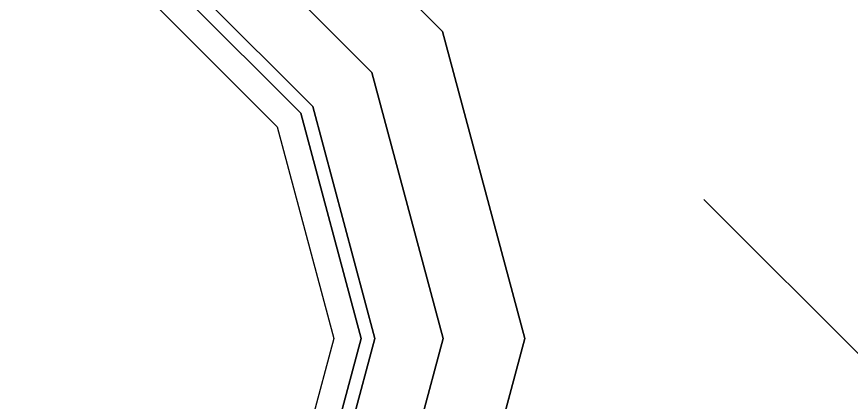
# Model space of a CAD drawing. Extents: x 15.9 to 33.1, y 12.3 to 21.3.
# Drawn here: x 22.3859 to 22.5742, y 14.2224 to 14.3094 of the extents above; entities that cross this region are included whole.
import ezdxf

# ---------------------------------------------------------------- set-up
doc = ezdxf.new("R2010")
doc.units = 0
doc.header["$LTSCALE"] = 0.5
doc.header["$MEASUREMENT"] = 0
doc.layers.get('0').update_dxf_attribs({"linetype": 'CONTINUOUS'})

# ---------------------------------------------------------------- blocks, each defined once
blk = doc.blocks.new('A$C403C54AD')
blk.add_line((0.90685, 1.05977, -0.0006), (1.01943, 0.94723, -0.0006))
at = {"linetype": 'ByBlock'}
for points, invisible_edges in [([(0.81861, 1.08071, -0.03355), (0.84793, 1.09765, -0.02431), (0.79723, 1.14835, -0.02431), (0.7803, 1.11902, -0.03355)], 5), ([(0.84793, 1.09765, -0.0197), (0.83194, 1.08841, -0.0197), (0.78799, 1.13235, -0.0197), (0.79723, 1.14835, -0.0197)], 5), ([(0.83194, 1.08841, -0.0197), (0.81594, 1.07918, -0.02585), (0.77876, 1.11636, -0.02585), (0.78799, 1.13235, -0.0197)], 5), ([(0.77876, 1.11636, -0.02585), (0.72796, 1.02838, -0.02585), (0.72796, 1.02838, -0.02585), (0.72796, 1.12997, -0.02585)], 5), ([(0.81061, 1.0761, -0.04278), (0.81861, 1.08071, -0.03355), (0.7803, 1.11902, -0.03355), (0.77568, 1.11103, -0.04278)], 1), ([(0.81594, 1.07918, -0.02585), (0.72796, 1.02838, -0.02585), (0.72796, 1.02838, -0.02585), (0.77876, 1.11636, -0.02585)], 5), ([(0.83263, 1.02838, -0.03355), (0.86649, 1.02838, -0.02431), (0.84793, 1.09765, -0.02431), (0.81861, 1.08071, -0.03355)], 5), ([(0.86649, 1.02838, -0.0197), (0.84802, 1.02838, -0.0197), (0.83194, 1.08841, -0.0197), (0.84793, 1.09765, -0.0197)], 5), ([(0.84802, 1.02838, -0.0197), (0.82955, 1.02838, -0.02585), (0.81594, 1.07918, -0.02585), (0.83194, 1.08841, -0.0197)], 5), ([(0.82955, 1.02838, -0.02585), (0.72796, 1.02838, -0.02585), (0.72796, 1.02838, -0.02585), (0.81594, 1.07918, -0.02585)], 5), ([(0.82339, 1.02838, -0.04278), (0.83263, 1.02838, -0.03355), (0.81861, 1.08071, -0.03355), (0.81061, 1.0761, -0.04278)], 5), ([(0.81594, 0.97759, -0.02585), (0.72796, 1.02838, -0.02585), (0.72796, 1.02838, -0.02585), (0.82955, 1.02838, -0.02585)], 5), ([(0.77876, 0.94041, -0.02585), (0.72796, 1.02838, -0.02585), (0.72796, 1.02838, -0.02585), (0.81594, 0.97759, -0.02585)], 5), ([(0.72796, 0.9268, -0.02585), (0.72796, 1.02838, -0.02585), (0.72796, 1.02838, -0.02585), (0.77876, 0.94041, -0.02585)], 5), ([(0.81061, 0.98067, -0.04278), (0.81861, 0.97605, -0.03355), (0.83263, 1.02838, -0.03355), (0.82339, 1.02838, -0.04278)], 5), ([(0.83194, 0.96835, -0.0197), (0.81594, 0.97759, -0.02585), (0.82955, 1.02838, -0.02585), (0.84802, 1.02838, -0.0197)], 5), ([(0.81861, 0.97605, -0.03355), (0.84793, 0.95912, -0.02431), (0.86649, 1.02838, -0.02431), (0.83263, 1.02838, -0.03355)], 5), ([(0.84793, 0.95912, -0.0197), (0.83194, 0.96835, -0.0197), (0.84802, 1.02838, -0.0197), (0.86649, 1.02838, -0.0197)], 5)]:
    blk.add_3dface(points, dxfattribs=dict(at, invisible_edges=invisible_edges))
for points in [[(0.84793, 1.09765, -0.02431), (0.84793, 1.09765, -0.0197), (0.79723, 1.14835, -0.0197), (0.79723, 1.14835, -0.02431)], [(0.86649, 1.02838, -0.02431), (0.86649, 1.02838, -0.0197), (0.84793, 1.09765, -0.0197), (0.84793, 1.09765, -0.02431)], [(0.84793, 0.95912, -0.02431), (0.84793, 0.95912, -0.0197), (0.86649, 1.02838, -0.0197), (0.86649, 1.02838, -0.02431)]]:
    blk.add_3dface(points, dxfattribs=at)

msp = doc.modelspace()

# ---------------------------------------------------------------- block references
msp.add_blockref('A$C403C54AD', (21.63411, 13.20843, 0.0006))

doc.saveas('drawing.dxf')
